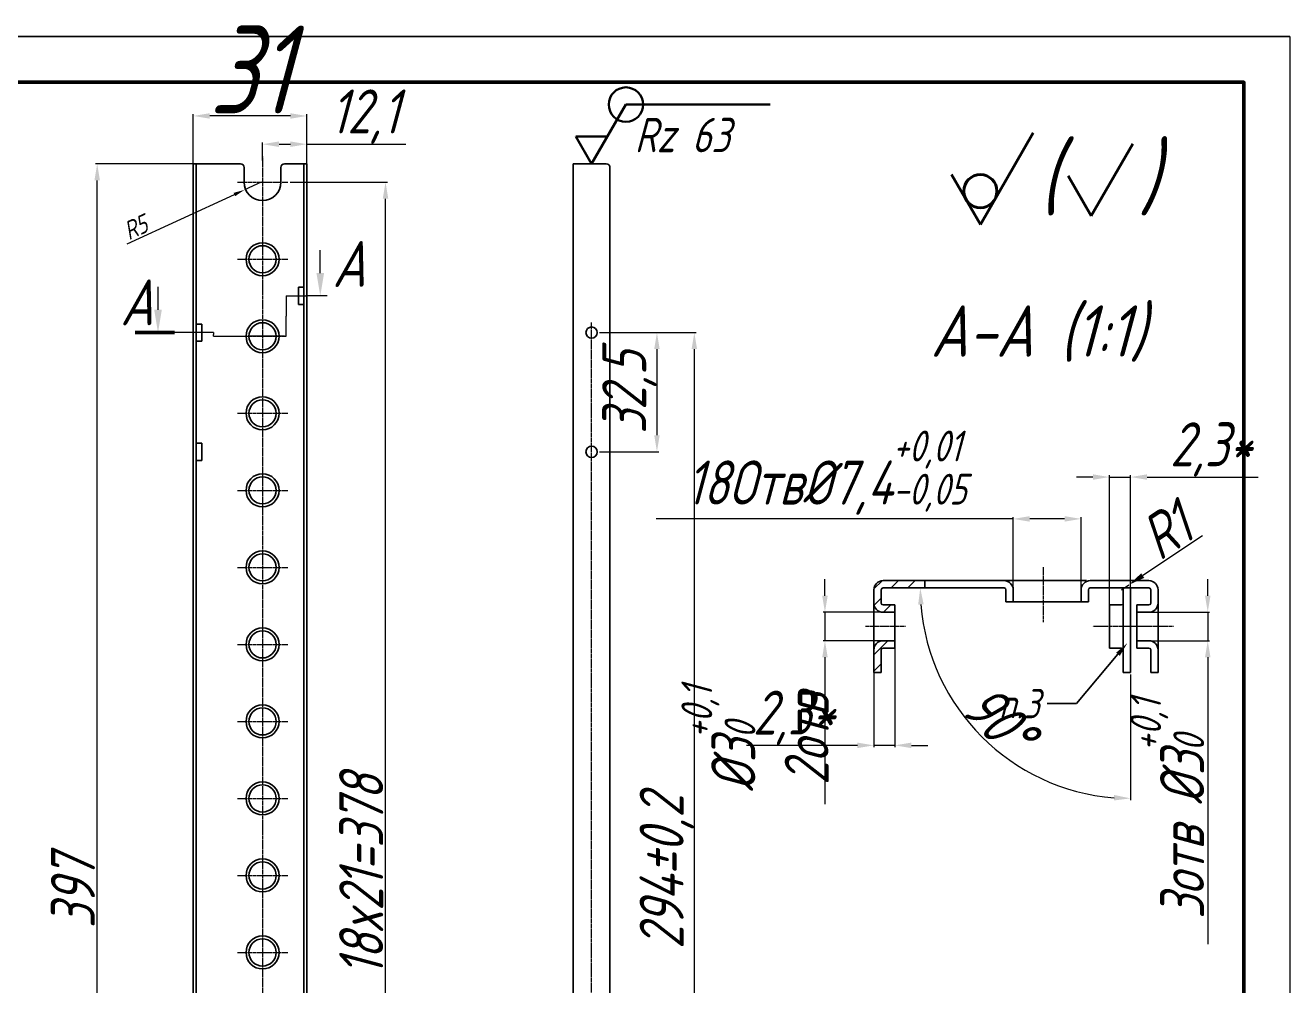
# Model space of a CAD drawing. Header units: millimetres. Extents: x 937859 to 970574, y 987894 to 996517.
# Drawn here: x 960325.4 to 960670.3, y 989553.7 to 989815.5 of the extents above; entities that cross this region are included whole.
import ezdxf
from ezdxf import colors
from ezdxf.entities.mleader import LeaderData, LeaderLine
from ezdxf.math import Vec2, Vec3

# ---------------------------------------------------------------- set-up
doc = ezdxf.new("R2010")
doc.units = ezdxf.units.MM
doc.header["$LTSCALE"] = 0.5
for name, pattern in [('CENTER', [0.6, 0.375, -0.075, 0.075, -0.075]), ('K5LT_BASIC', [0]), ('K5LT_THIN', [0])]:
    doc.linetypes.add(name, pattern=pattern)
doc.layers.add('MD_Annotation', color=7, linetype='Continuous', lineweight=20)
doc.layers.add('MD_Visible', color=7, linetype='Continuous', lineweight=25)
doc.layers.add('Системный слой (1)', color=255, linetype='Continuous')
doc.styles.add('A2', font='GOST_A.TTF', dxfattribs={"width": 0.955, "oblique": 15, "height": 12})
doc.styles.add('KTEXTSTYLE', font='GOST_A.TTF', dxfattribs={"width": 0.96, "oblique": 15, "height": 8})
doc.styles.get("Standard").update_dxf_attribs({"font": 'GOST_A.TTF', "oblique": 15})
doc.dimstyles.new('Annotative', dxfattribs={"dimscale": 0, "dimtxt": 5, "dimasz": 3, "dimexe": 0.1, "dimexo": 0.625, "dimtad": 1, "dimtxsty": 'Standard', "dimcen": 2.5, "dimclrd": 256, "dimclre": 256, "dimclrt": 256, "dimadec": 0, "dimazin": 0, "dimtfac": 1, "dimtmove": 0, "dimatfit": 3, "dimfxl": 1, "dimlwd": 5, "dimlwe": 5, "dimarcsym": 0})
doc.dimstyles.new('ISO-25', dxfattribs={"dimtxt": 12, "dimasz": 4.5, "dimexe": 0.5, "dimexo": 0.625, "dimtad": 1, "dimtxsty": 'A2', "dimcen": 2.5, "dimadec": 0, "dimazin": 0, "dimtfac": 1, "dimtmove": 0, "dimatfit": 3, "dimfxl": 1, "dimlwd": 9, "dimlwe": 9, "dimarcsym": 0})

# ---------------------------------------------------------------- blocks, each defined once
blk = doc.blocks.new('*D200')
at = {"color": 0, "lineweight": 9, "ltscale": 20, "transparency": 16777216}
for p, q in [((960490.1, 989731.73), (960508.43, 989731.73)), ((960507.93, 989442.23), (960507.93, 989727.23)), ((960481.98, 989437.73), (960508.43, 989437.73))]:
    blk.add_line(p, q, dxfattribs=at)
at = {"color": 0, "ltscale": 20, "transparency": 16777216}
for points in [[(960507.18, 989727.23), (960508.68, 989727.23), (960507.93, 989731.73)], [(960507.18, 989442.23), (960508.68, 989442.23), (960507.93, 989437.73)]]:
    blk.add_solid(points, dxfattribs=at)
at = {"layer": 'Defpoints', "color": 0, "ltscale": 20, "transparency": 16777216}
for p in [(960489.48, 989731.73), (960507.93, 989731.73), (960481.35, 989437.73)]:
    blk.add_point(p, dxfattribs=at)
at = {"color": 0, "lineweight": 5, "ltscale": 20, "transparency": 16777216, "insert": (960500.4, 989584.73), "char_height": 12, "attachment_point": 5, "rotation": 90, "style": 'A2'}
blk.add_mtext('294%%P0,2', dxfattribs=at)
blk = doc.blocks.new('*D181')
at = {"color": 0, "lineweight": 9, "ltscale": 20, "transparency": 16777216}
for p, q in [((960397.64, 989772.73), (960424.2, 989772.73)), ((960423.7, 989399.23), (960423.7, 989768.23)), ((960393.25, 989394.73), (960424.2, 989394.73))]:
    blk.add_line(p, q, dxfattribs=at)
at = {"color": 0, "ltscale": 20, "transparency": 16777216}
for points in [[(960422.95, 989768.23), (960424.45, 989768.23), (960423.7, 989772.73)], [(960422.95, 989399.23), (960424.45, 989399.23), (960423.7, 989394.73)]]:
    blk.add_solid(points, dxfattribs=at)
at = {"layer": 'Defpoints', "color": 0, "ltscale": 20, "transparency": 16777216}
for p in [(960397.02, 989772.73), (960423.7, 989772.73), (960392.62, 989394.73)]:
    blk.add_point(p, dxfattribs=at)
at = {"color": 0, "lineweight": 5, "ltscale": 20, "transparency": 16777216, "insert": (960417.07, 989583.73), "char_height": 12, "attachment_point": 5, "rotation": 90, "style": 'A2'}
blk.add_mtext('18x21=378', dxfattribs=at)
blk = doc.blocks.new('*D211')
at = {"lineweight": 5, "ltscale": 20, "transparency": 16777216}
for p, q in [((960389.75, 989772.73), (960385.21, 989770.64)), ((960353.19, 989755.91), (960382.48, 989769.38))]:
    blk.add_line(p, q, dxfattribs=at)
at = {"ltscale": 20, "transparency": 16777216}
blk.add_solid([(960382.27, 989769.84), (960382.69, 989768.93), (960385.21, 989770.64)], dxfattribs=at)
at = {"layer": 'Defpoints', "color": 0, "ltscale": 20, "transparency": 16777216}
for p in [(960389.75, 989772.73), (960385.21, 989770.64)]:
    blk.add_point(p, dxfattribs=at)
at = {"lineweight": 5, "ltscale": 20, "transparency": 16777216, "insert": (960355.5, 989760.41), "char_height": 5, "attachment_point": 5, "rotation": 24.7105}
blk.add_mtext('R5', dxfattribs=at)
blk = doc.blocks.new('*D212')
at = {"color": 0, "lineweight": 9, "ltscale": 20, "transparency": 16777216}
for p, q in [((960647.97, 989659.98), (960647.97, 989664.48)), ((960630.91, 989655.48), (960648.47, 989655.48)), ((960647.97, 989655.48), (960647.97, 989647.73)), ((960630.91, 989647.73), (960648.47, 989647.73)), ((960647.97, 989643.23), (960647.97, 989564.97))]:
    blk.add_line(p, q, dxfattribs=at)
at = {"color": 0, "ltscale": 20, "transparency": 16777216}
for points in [[(960647.22, 989659.98), (960648.72, 989659.98), (960647.97, 989655.48)], [(960647.22, 989643.23), (960648.72, 989643.23), (960647.97, 989647.73)]]:
    blk.add_solid(points, dxfattribs=at)
at = {"layer": 'Defpoints', "color": 0, "ltscale": 20, "transparency": 16777216}
for p in [(960630.29, 989655.48), (960630.29, 989647.73), (960647.97, 989647.73)]:
    blk.add_point(p, dxfattribs=at)
at = {"color": 0, "lineweight": 5, "ltscale": 20, "transparency": 16777216, "insert": (960636.91, 989601.85), "char_height": 12, "attachment_point": 5, "rotation": 90, "style": 'A2'}
blk.add_mtext('3отв %%C3{\\H0.7x;\\S+0,1^ 0;}', dxfattribs=at)
blk = doc.blocks.new('*D213')
at = {"color": 0, "lineweight": 9, "ltscale": 20, "transparency": 16777216}
for p, q in [((960543.56, 989659.98), (960543.56, 989664.48)), ((960560.41, 989655.48), (960543.06, 989655.48)), ((960543.56, 989655.48), (960543.56, 989647.73)), ((960560.41, 989647.73), (960543.06, 989647.73)), ((960543.56, 989643.23), (960543.56, 989603.2))]:
    blk.add_line(p, q, dxfattribs=at)
at = {"color": 0, "ltscale": 20, "transparency": 16777216}
for points in [[(960542.81, 989659.98), (960544.31, 989659.98), (960543.56, 989655.48)], [(960542.81, 989643.23), (960544.31, 989643.23), (960543.56, 989647.73)]]:
    blk.add_solid(points, dxfattribs=at)
at = {"layer": 'Defpoints', "color": 0, "ltscale": 20, "transparency": 16777216}
for p in [(960561.04, 989655.48), (960543.56, 989647.73), (960561.04, 989647.73)]:
    blk.add_point(p, dxfattribs=at)
at = {"color": 0, "lineweight": 5, "ltscale": 20, "transparency": 16777216, "insert": (960524.49, 989620.96), "char_height": 12, "attachment_point": 5, "rotation": 90, "style": 'A2'}
blk.add_mtext('%%C3{\\H0.7x;\\S+0,1^ 0;}\\P2отв', dxfattribs=at)
blk = doc.blocks.new('*D214')
at = {"color": 0, "lineweight": 9, "ltscale": 20, "transparency": 16777216}
for p, q in [((960374.08, 989777.73), (960344.55, 989777.73)), ((960345.05, 989385.23), (960345.05, 989773.23)), ((960374.08, 989380.73), (960344.55, 989380.73))]:
    blk.add_line(p, q, dxfattribs=at)
at = {"color": 0, "ltscale": 20, "transparency": 16777216}
for points in [[(960344.3, 989773.23), (960345.8, 989773.23), (960345.05, 989777.73)], [(960344.3, 989385.23), (960345.8, 989385.23), (960345.05, 989380.73)]]:
    blk.add_solid(points, dxfattribs=at)
at = {"layer": 'Defpoints', "color": 0, "ltscale": 20, "transparency": 16777216}
for p in [(960345.05, 989777.73), (960374.71, 989777.73), (960374.71, 989380.73)]:
    blk.add_point(p, dxfattribs=at)
at = {"color": 0, "lineweight": 5, "ltscale": 20, "transparency": 16777216, "insert": (960338.42, 989579.23), "char_height": 12, "attachment_point": 5, "rotation": 90, "style": 'A2'}
blk.add_mtext('397', dxfattribs=at)
blk = doc.blocks.new('*D184')
at = {"color": 0, "lineweight": 9, "ltscale": 20, "transparency": 16777216}
for p, q in [((960594.91, 989680.94), (960497.49, 989680.94)), ((960594.91, 989660.6), (960594.91, 989681.44)), ((960608.91, 989680.94), (960599.41, 989680.94)), ((960613.41, 989660.6), (960613.41, 989681.44))]:
    blk.add_line(p, q, dxfattribs=at)
at = {"color": 0, "ltscale": 20, "transparency": 16777216}
for points in [[(960599.41, 989681.69), (960599.41, 989680.19), (960594.91, 989680.94)], [(960608.91, 989681.69), (960608.91, 989680.19), (960613.41, 989680.94)]]:
    blk.add_solid(points, dxfattribs=at)
at = {"layer": 'Defpoints', "color": 0, "ltscale": 20, "transparency": 16777216}
for p in [(960613.41, 989680.94), (960594.91, 989659.98), (960613.41, 989659.98)]:
    blk.add_point(p, dxfattribs=at)
at = {"color": 0, "lineweight": 5, "ltscale": 20, "transparency": 16777216, "insert": (960543.95, 989693.53), "char_height": 12, "attachment_point": 5, "style": 'A2'}
blk.add_mtext('18Отв%%C7,4{\\H0.7x;\\S+0,01^ -0,05;}', dxfattribs=at)
blk = doc.blocks.new('*D178')
at = {"color": 0, "lineweight": 9, "ltscale": 20, "transparency": 16777216}
for p, q in [((960646.55, 989676.37), (960630.24, 989665.49)), ((960624.41, 989661.6), (960626.49, 989662.99))]:
    blk.add_line(p, q, dxfattribs=at)
at = {"color": 0, "ltscale": 20, "transparency": 16777216}
blk.add_solid([(960629.82, 989666.11), (960630.65, 989664.86), (960626.49, 989662.99)], dxfattribs=at)
at = {"layer": 'Defpoints', "color": 0, "ltscale": 20, "transparency": 16777216}
for p in [(960624.41, 989661.6), (960626.49, 989662.99)]:
    blk.add_point(p, dxfattribs=at)
at = {"color": 0, "lineweight": 5, "ltscale": 20, "transparency": 16777216, "insert": (960636.59, 989677.69), "char_height": 12, "attachment_point": 5, "rotation": 33.702, "style": 'A2'}
blk.add_mtext('R1', dxfattribs=at)
blk = doc.blocks.new('*D185')
at = {"color": 0, "lineweight": 9, "ltscale": 20, "transparency": 16777216}
for p, q in [((960556.91, 989647.98), (960556.91, 989618.7)), ((960562.66, 989647.1), (960562.66, 989618.7)), ((960552.41, 989619.2), (960522.12, 989619.2)), ((960562.66, 989619.2), (960556.91, 989619.2)), ((960567.16, 989619.2), (960571.66, 989619.2))]:
    blk.add_line(p, q, dxfattribs=at)
at = {"color": 0, "ltscale": 20, "transparency": 16777216}
for points in [[(960552.41, 989619.95), (960552.41, 989618.45), (960556.91, 989619.2)], [(960567.16, 989619.95), (960567.16, 989618.45), (960562.66, 989619.2)]]:
    blk.add_solid(points, dxfattribs=at)
at = {"layer": 'Defpoints', "color": 0, "ltscale": 20, "transparency": 16777216}
for p in [(960556.91, 989648.61), (960562.66, 989647.73), (960556.91, 989619.2)]:
    blk.add_point(p, dxfattribs=at)
at = {"color": 0, "lineweight": 5, "ltscale": 20, "transparency": 16777216, "insert": (960535.02, 989626.73), "char_height": 12, "attachment_point": 5, "style": 'A2'}
blk.add_mtext('2,3*', dxfattribs=at)
blk = doc.blocks.new('*D186')
at = {"color": 0, "lineweight": 9, "ltscale": 20, "transparency": 16777216}
for p, q in [((960621.16, 989652.23), (960621.16, 989692.85)), ((960626.91, 989650.16), (960626.91, 989692.85)), ((960616.66, 989692.35), (960612.16, 989692.35)), ((960621.16, 989692.35), (960626.91, 989692.35)), ((960631.41, 989692.35), (960661.7, 989692.35))]:
    blk.add_line(p, q, dxfattribs=at)
at = {"color": 0, "ltscale": 20, "transparency": 16777216}
for points in [[(960616.66, 989693.1), (960616.66, 989691.6), (960621.16, 989692.35)], [(960631.41, 989693.1), (960631.41, 989691.6), (960626.91, 989692.35)]]:
    blk.add_solid(points, dxfattribs=at)
at = {"layer": 'Defpoints', "color": 0, "ltscale": 20, "transparency": 16777216}
for p in [(960626.91, 989692.35), (960621.16, 989651.6), (960626.91, 989649.54)]:
    blk.add_point(p, dxfattribs=at)
at = {"color": 0, "lineweight": 5, "ltscale": 20, "transparency": 16777216, "insert": (960648.81, 989699.88), "char_height": 12, "attachment_point": 5, "style": 'A2'}
blk.add_mtext('2,3*', dxfattribs=at)
blk = doc.blocks.new('*D187')
at = {"color": 0, "lineweight": 9, "ltscale": 20, "transparency": 16777216}
for p, q in [((960390.15, 989778.68), (960390.15, 989783.6)), ((960394.65, 989783.1), (960397.75, 989783.1)), ((960402.25, 989773.35), (960402.25, 989783.6)), ((960402.25, 989783.1), (960429.23, 989783.1))]:
    blk.add_line(p, q, dxfattribs=at)
at = {"color": 0, "ltscale": 20, "transparency": 16777216}
for points in [[(960394.65, 989783.85), (960394.65, 989782.35), (960390.15, 989783.1)], [(960397.75, 989783.85), (960397.75, 989782.35), (960402.25, 989783.1)]]:
    blk.add_solid(points, dxfattribs=at)
at = {"layer": 'Defpoints', "color": 0, "ltscale": 20, "transparency": 16777216}
for p in [(960402.25, 989783.1), (960390.15, 989778.06), (960402.25, 989772.73)]:
    blk.add_point(p, dxfattribs=at)
at = {"color": 0, "lineweight": 5, "ltscale": 20, "transparency": 16777216, "insert": (960417.99, 989790.63), "char_height": 12, "attachment_point": 5, "style": 'A2'}
blk.add_mtext('12,1', dxfattribs=at)
blk = doc.blocks.new('*D197')
at = {"color": 0, "lineweight": 9, "ltscale": 20, "transparency": 16777216}
for p, q in [((960570.2, 989662.1), (960569.05, 989662.1)), ((960626.91, 989638.48), (960626.91, 989604.25))]:
    blk.add_line(p, q, dxfattribs=at)
blk.add_arc((960626.91, 989662.1), 57.36, 184.4964, 265.5036, dxfattribs=at)
at = {"color": 0, "ltscale": 20, "transparency": 16777216}
for points in [[(960568.98, 989657.58), (960570.48, 989657.64), (960569.55, 989662.1)], [(960622.44, 989605.67), (960622.39, 989604.17), (960626.91, 989604.75)]]:
    blk.add_solid(points, dxfattribs=at)
at = {"layer": 'Defpoints', "color": 0, "ltscale": 20, "transparency": 16777216}
for p in [(960570.82, 989662.1), (960592.41, 989662.1), (960626.91, 989645.23), (960626.91, 989639.1), (960577.24, 989633.42)]:
    blk.add_point(p, dxfattribs=at)
at = {"color": 0, "lineweight": 5, "ltscale": 20, "transparency": 16777216, "insert": (960591.04, 989626.23), "char_height": 12, "attachment_point": 5, "rotation": 315, "style": 'A2'}
blk.add_mtext('90°', dxfattribs=at)
blk = doc.blocks.new('*D198')
at = {"color": 0, "lineweight": 9, "ltscale": 20, "transparency": 16777216}
for p, q in [((960482.09, 989731.73), (960498.23, 989731.73)), ((960497.73, 989727.23), (960497.73, 989703.73)), ((960482.09, 989699.23), (960498.23, 989699.23))]:
    blk.add_line(p, q, dxfattribs=at)
at = {"color": 0, "ltscale": 20, "transparency": 16777216}
for points in [[(960496.98, 989727.23), (960498.48, 989727.23), (960497.73, 989731.73)], [(960496.98, 989703.73), (960498.48, 989703.73), (960497.73, 989699.23)]]:
    blk.add_solid(points, dxfattribs=at)
at = {"layer": 'Defpoints', "color": 0, "ltscale": 20, "transparency": 16777216}
for p in [(960481.46, 989731.73), (960481.46, 989699.23), (960497.73, 989699.23)]:
    blk.add_point(p, dxfattribs=at)
at = {"color": 0, "lineweight": 5, "ltscale": 20, "transparency": 16777216, "insert": (960490.2, 989715.48), "char_height": 12, "attachment_point": 5, "rotation": 90, "style": 'A2'}
blk.add_mtext('32,5', dxfattribs=at)
blk = doc.blocks.new('*D216')
at = {"color": 0, "lineweight": 9, "transparency": 16777216}
for p, q in [((960371.25, 989777.35), (960371.25, 989791.3)), ((960397.75, 989790.8), (960375.75, 989790.8)), ((960402.25, 989777.35), (960402.25, 989791.3))]:
    blk.add_line(p, q, dxfattribs=at)
at = {"color": 0, "transparency": 16777216}
for points in [[(960375.75, 989791.55), (960375.75, 989790.05), (960371.25, 989790.8)], [(960397.75, 989791.55), (960397.75, 989790.05), (960402.25, 989790.8)]]:
    blk.add_solid(points, dxfattribs=at)
at = {"layer": 'Defpoints', "color": 0, "transparency": 16777216}
for p in [(960371.25, 989790.8), (960371.25, 989776.73), (960402.25, 989776.73)]:
    blk.add_point(p, dxfattribs=at)
at = {"color": 0, "transparency": 16777216, "insert": (960386.75, 989803.44), "char_height": 12, "attachment_point": 5, "style": 'A2'}
blk.add_mtext('{\\H2x;31}', dxfattribs=at)

msp = doc.modelspace()

# ---------------------------------------------------------------- hatches: boundary and pattern name
at = {"ltscale": 20}
h = msp.add_hatch(dxfattribs=at)
h.set_pattern_fill('ANSI31', color=256)
h.set_pattern_definition([(45, (959088.7603, 989190.5062), (-2.245064, 2.245064), [])])
h.paths.add_polyline_path([(960570.82, 989664.103), (960559.412, 989664.103, 0.4142136), (960556.912, 989661.603), (960556.912, 989657.978, 0.4142136), (960559.412, 989655.478), (960562.662, 989655.478), (960562.662, 989657.478), (960559.412, 989657.478, -0.4142136), (960558.912, 989657.978), (960558.912, 989661.603, -0.4142136), (960559.412, 989662.103), (960570.82, 989662.103)])
h.paths.add_polyline_path([(960562.662, 989647.728), (960559.412, 989647.728, 0.4142136), (960556.912, 989645.228), (960556.912, 989639.103), (960558.912, 989639.103), (960558.912, 989645.228, -0.4142136), (960559.412, 989645.728), (960562.662, 989645.728)])

# ---------------------------------------------------------------- linework, layer by layer
at = {"lineweight": 5}
msp.add_line((960670.328, 989812.5), (960145.328, 989812.5), dxfattribs=at)
at = {"color": 0, "linetype": 'K5LT_BASIC', "lineweight": 40}
for p, q in [((960585.946, 989761.224), (960600.367, 989786.201)), ((960616.143, 989763.601), (960627.511, 989783.201)), ((960578.094, 989774.824), (960585.946, 989761.224)), ((960609.941, 989774.481), (960616.143, 989763.601))]:
    msp.add_line(p, q, dxfattribs=at)
at = {"linetype": 'CENTER', "lineweight": 5}
for p, q in [((960390.147, 989779.712), (960390.147, 989376.161)), ((960383.277, 989772.728), (960397.018, 989772.728)), ((960383.277, 989751.728), (960397.018, 989751.728)), ((960479.914, 989433.015), (960479.914, 989734.493)), ((960383.277, 989730.728), (960396.618, 989730.728)), ((960483.848, 989731.728), (960490.528, 989731.728)), ((960383.277, 989709.728), (960397.018, 989709.728)), ((960383.277, 989688.728), (960397.018, 989688.728)), ((960383.277, 989667.728), (960397.018, 989667.728)), ((960603.162, 989652.793), (960603.162, 989667.86)), ((960565.497, 989651.603), (960554.611, 989651.603)), ((960631.09, 989651.603), (960616.603, 989651.603)), ((960638.59, 989651.603), (960624.103, 989651.603)), ((960383.277, 989646.728), (960397.018, 989646.728)), ((960383.277, 989625.728), (960397.018, 989625.728)), ((960383.277, 989604.728), (960397.018, 989604.728)), ((960383.277, 989583.728), (960397.018, 989583.728)), ((960383.277, 989562.728), (960397.018, 989562.728))]:
    msp.add_line(p, q, dxfattribs=at)
at = {"lineweight": 5}
msp.add_lwpolyline([(960145.328, 989812.5), (960670.328, 989812.5), (960670.328, 989070), (960145.328, 989070)], close=True, dxfattribs=at)
at = {"lineweight": 50}
msp.add_lwpolyline([(960195.328, 989800), (960657.828, 989800), (960657.828, 989082.5), (960195.328, 989082.5)], close=True, dxfattribs=at)
at = {"color": 0, "linetype": 'K5LT_BASIC', "lineweight": 40}
msp.add_arc((960585.946, 989770.29), 4.533, 0, 359.99999, dxfattribs=at)
at = {"layer": 'MD_Annotation'}
for p, q in [((960405.898, 989747.978), (960405.898, 989754.228)), ((960361.636, 989737.978), (960361.636, 989744.228))]:
    msp.add_line(p, q, dxfattribs=at)
at = {"layer": 'MD_Annotation', "linetype": 'Continuous', "lineweight": 15}
for p, q in [((960396.618, 989741.728), (960401.963, 989741.728)), ((960396.618, 989741.728), (960396.618, 989736.228)), ((960407.78, 989741.728), (960401.963, 989741.728)), ((960396.618, 989730.728), (960396.618, 989736.228)), ((960376.811, 989731.728), (960366.098, 989731.728)), ((960376.811, 989731.728), (960376.811, 989731.228)), ((960376.811, 989730.728), (960376.811, 989731.228)), ((960376.811, 989730.728), (960386.479, 989730.728)), ((960396.147, 989730.728), (960386.479, 989730.728))]:
    msp.add_line(p, q, dxfattribs=at)
at = {"layer": 'MD_Annotation', "linetype": 'Continuous', "lineweight": 50}
msp.add_line((960355.386, 989731.728), (960366.098, 989731.728), dxfattribs=at)
at = {"layer": 'MD_Annotation'}
for points in [[(960406.94, 989747.978), (960405.898, 989741.728), (960404.857, 989747.978)], [(960362.678, 989737.978), (960361.636, 989731.728), (960360.594, 989737.978)]]:
    msp.add_solid(points, dxfattribs=at)
at = {"layer": 'MD_Visible', "extrusion": (0, 1, 0)}
for p, q in [((960372.047, 989777.728), (960371.247, 989777.728)), ((960371.247, 989776.728), (960371.247, 989777.728)), ((960371.247, 989776.728), (960371.247, 989380.728)), ((960372.047, 989777.728), (960372.047, 989776.728)), ((960372.047, 989777.728), (960372.247, 989777.728)), ((960372.047, 989776.728), (960372.047, 989380.728)), ((960372.247, 989777.728), (960384.147, 989777.728)), ((960385.147, 989772.728), (960385.147, 989776.728)), ((960395.147, 989776.728), (960395.147, 989772.728)), ((960396.147, 989777.728), (960401.247, 989777.728)), ((960401.247, 989777.728), (960401.447, 989777.728)), ((960402.247, 989777.728), (960401.447, 989777.728)), ((960401.447, 989776.728), (960401.447, 989777.728)), ((960401.447, 989776.728), (960401.447, 989446.728)), ((960402.247, 989777.728), (960402.247, 989776.728)), ((960402.247, 989776.728), (960402.247, 989446.728)), ((960474.914, 989777.728), (960474.914, 989380.728)), ((960474.914, 989777.728), (960475.914, 989777.728)), ((960483.914, 989777.728), (960475.914, 989777.728)), ((960484.914, 989776.728), (960484.914, 989381.728)), ((960399.947, 989744.078), (960401.247, 989744.078)), ((960399.947, 989744.078), (960399.947, 989739.378)), ((960399.947, 989739.378), (960401.247, 989739.378)), ((960373.547, 989734.078), (960372.247, 989734.078)), ((960373.547, 989734.078), (960373.547, 989729.378)), ((960373.547, 989729.378), (960372.247, 989729.378)), ((960373.547, 989701.578), (960372.247, 989701.578)), ((960373.547, 989701.578), (960373.547, 989696.878)), ((960373.547, 989696.878), (960372.247, 989696.878))]:
    msp.add_line(p, q, dxfattribs=at)
at = {"layer": 'MD_Visible'}
for p, q in [((960556.912, 989661.603), (960556.912, 989657.978)), ((960558.912, 989657.978), (960558.912, 989661.603)), ((960570.82, 989664.103), (960559.412, 989664.103)), ((960559.412, 989662.103), (960570.82, 989662.103)), ((960591.412, 989664.103), (960570.82, 989664.103)), ((960570.82, 989662.103), (960570.82, 989664.103)), ((960570.82, 989662.103), (960592.412, 989662.103)), ((960591.412, 989664.103), (960614.912, 989664.103)), ((960592.912, 989661.603), (960592.912, 989658.353)), ((960594.912, 989658.353), (960594.912, 989661.603)), ((960613.412, 989661.603), (960613.412, 989658.353)), ((960615.412, 989658.353), (960615.412, 989661.603)), ((960620.16, 989664.103), (960615.912, 989664.103)), ((960615.912, 989662.103), (960620.16, 989662.103)), ((960624.412, 989664.103), (960619.16, 989664.103)), ((960619.16, 989662.103), (960624.412, 989662.103)), ((960631.912, 989664.103), (960624.412, 989664.103)), ((960624.412, 989662.103), (960631.912, 989662.103)), ((960624.912, 989661.603), (960624.912, 989657.978)), ((960626.912, 989657.978), (960626.912, 989661.603)), ((960632.412, 989661.603), (960632.412, 989657.978)), ((960634.412, 989657.978), (960634.412, 989661.603)), ((960592.912, 989658.353), (960594.912, 989658.353)), ((960594.912, 989658.353), (960613.412, 989658.353)), ((960613.412, 989658.353), (960615.412, 989658.353)), ((960556.912, 989645.228), (960556.912, 989657.978)), ((960562.662, 989657.478), (960559.412, 989657.478)), ((960559.412, 989655.478), (960562.662, 989655.478)), ((960562.662, 989655.478), (960562.662, 989657.478)), ((960562.662, 989655.478), (960562.662, 989647.728)), ((960621.162, 989657.478), (960621.162, 989655.478)), ((960624.412, 989657.478), (960621.162, 989657.478)), ((960621.162, 989655.478), (960621.162, 989647.728)), ((960624.912, 989657.978), (960624.912, 989639.103)), ((960626.912, 989657.978), (960626.912, 989645.228)), ((960628.662, 989657.478), (960628.662, 989655.478)), ((960631.912, 989657.478), (960628.662, 989657.478)), ((960628.662, 989655.478), (960631.912, 989655.478)), ((960628.662, 989655.478), (960628.662, 989647.728)), ((960634.412, 989657.978), (960634.412, 989645.228)), ((960556.912, 989645.228), (960556.912, 989639.103)), ((960558.912, 989639.103), (960558.912, 989645.228)), ((960562.662, 989647.728), (960559.412, 989647.728)), ((960559.412, 989645.728), (960562.662, 989645.728)), ((960562.662, 989645.728), (960562.662, 989647.728)), ((960621.162, 989647.728), (960621.162, 989645.728)), ((960621.162, 989645.728), (960624.412, 989645.728)), ((960626.912, 989639.103), (960626.912, 989645.228)), ((960628.662, 989647.728), (960628.662, 989645.728)), ((960631.912, 989647.728), (960628.662, 989647.728)), ((960628.662, 989645.728), (960631.912, 989645.728)), ((960632.412, 989645.228), (960632.412, 989639.103)), ((960634.412, 989639.103), (960634.412, 989645.228)), ((960556.912, 989639.103), (960558.912, 989639.103)), ((960624.912, 989639.103), (960626.912, 989639.103)), ((960632.412, 989639.103), (960634.412, 989639.103))]:
    msp.add_line(p, q, dxfattribs=at)
for centre, radius in [((960390.147, 989751.728), 4.5), ((960390.147, 989751.728), 3.7), ((960390.147, 989730.728), 4.5), ((960390.147, 989730.728), 3.7), ((960479.914, 989731.728), 1.55), ((960390.147, 989709.728), 4.5), ((960390.147, 989709.728), 3.7), ((960479.914, 989699.228), 1.55), ((960390.147, 989688.728), 4.5), ((960390.147, 989688.728), 3.7), ((960390.147, 989667.728), 4.5), ((960390.147, 989667.728), 3.7), ((960390.147, 989646.728), 4.5), ((960390.147, 989646.728), 3.7), ((960390.147, 989625.728), 4.5), ((960390.147, 989625.728), 3.7), ((960390.147, 989604.728), 4.5), ((960390.147, 989604.728), 3.7), ((960390.147, 989583.728), 4.5), ((960390.147, 989583.728), 3.7), ((960390.147, 989562.728), 4.5), ((960390.147, 989562.728), 3.7)]:
    msp.add_circle(centre, radius, dxfattribs=at)
at = {"layer": 'MD_Visible', "extrusion": (1.22465e-16, 0, -1)}
for centre, radius, start, end in [((-960384.147, 989776.728), 1, 90, 180), ((-960396.147, 989776.728), 1, 0, 90), ((-960390.147, 989772.728), 5, 180, 0), ((-960401.247, 989744.278), 0.2, 180, 270), ((-960401.247, 989739.178), 0.2, 90, 180), ((-960372.247, 989734.278), 0.2, 270, 0), ((-960372.247, 989729.178), 0.2, 0, 90), ((-960372.247, 989701.778), 0.2, 270, 0), ((-960372.247, 989696.678), 0.2, 0, 90)]:
    msp.add_arc(centre, radius, start, end, dxfattribs=at)
at = {"layer": 'MD_Visible', "extrusion": (2.24271e-16, 8.18205e-42, -1)}
msp.add_arc((-960483.914, 989776.728), 1, 90, 180, dxfattribs=at)
at = {"layer": 'MD_Visible'}
for centre, start, end in [((960559.412, 989661.603), 90, 180), ((960592.412, 989661.603), 0, 90), ((960615.912, 989661.603), 90, 180), ((960624.412, 989661.603), 0, 11.53696), ((960631.912, 989661.603), 0, 90), ((960559.412, 989657.978), 180, 270), ((960631.912, 989657.978), 270, 0), ((960559.412, 989645.228), 90, 180), ((960631.912, 989645.228), 0, 90)]:
    msp.add_arc(centre, 2.5, start, end, dxfattribs=at)
at = {"layer": 'MD_Visible', "extrusion": (0, 0, -1)}
for centre, start, end in [((-960559.412, 989661.603), 0, 90), ((-960592.412, 989661.603), 90, 180), ((-960615.912, 989661.603), 0, 90), ((-960624.412, 989661.603), 90, 180), ((-960631.912, 989661.603), 90, 180), ((-960559.412, 989657.978), 270, 0), ((-960624.412, 989657.978), 180, 270), ((-960631.912, 989657.978), 180, 270), ((-960559.412, 989645.228), 0, 90), ((-960624.412, 989645.228), 90, 180), ((-960631.912, 989645.228), 90, 180)]:
    msp.add_arc(centre, 0.5, start, end, dxfattribs=at)
at = {"layer": 'Системный слой (1)', "color": 0, "linetype": 'K5LT_THIN', "lineweight": 30}
for p, q in [((960479.914, 989777.728), (960489.262, 989793.92)), ((960489.262, 989793.92), (960528.635, 989793.92)), ((960475.584, 989785.228), (960479.914, 989777.728)), ((960475.584, 989785.228), (960484.244, 989785.228))]:
    msp.add_line(p, q, dxfattribs=at)
msp.add_circle((960489.262, 989793.92), 4.688, dxfattribs=at)

# ---------------------------------------------------------------- texts
at = {"color": 0, "char_height": 18, "attachment_point": 1, "style": 'KTEXTSTYLE'}
for s, insert in [('{\\Q15;\\W0.965;(}', (960602.017, 989783.428)), ('{\\Q15;\\W0.965;)}', (960629.266, 989783.428))]:
    msp.add_mtext(s, dxfattribs=dict(at, insert=insert))
at = {"layer": 'MD_Annotation', "char_height": 12.5, "attachment_point": 5}
for insert in [(960413.735, 989750.444), (960355.867, 989739.974)]:
    msp.add_mtext('A', dxfattribs=dict(at, insert=insert))
at = {"layer": 'MD_Annotation', "insert": (960601.661, 989723.777), "char_height": 14, "width": 101.8983, "attachment_point": 8}
msp.add_mtext('A-A (1:1)', dxfattribs=at)
at = {"layer": 'Системный слой (1)', "color": 0, "insert": (960491.636, 989790.282), "char_height": 9.375, "attachment_point": 1, "style": 'KTEXTSTYLE'}
msp.add_mtext('{\\Q15;\\W0.965;Rz 63}', dxfattribs=at)

# ---------------------------------------------------------------- dimensions: what is measured, and where the dimension line sits
dim = msp.add_linear_dim(base=(960371.247, 989790.804), p1=(960402.247, 989776.728), p2=(960371.247, 989776.728), text='{\\H2x;<>}', dimstyle='ISO-25')
dim.commit()
dim.dimension.update_dxf_attribs({"geometry": '*D216', "text_midpoint": (960386.747, 989803.437)})
at = {"lineweight": 5, "ltscale": 20}
dim = msp.add_linear_dim(base=(960402.247, 989783.1), p1=(960390.147, 989778.056), p2=(960402.247, 989772.728), dimstyle='ISO-25', override={"dimtxt": 5}, dxfattribs=at)
dim.commit()
dim.dimension.update_dxf_attribs({"geometry": '*D187', "text_midpoint": (960417.988, 989790.63)})
for base, p1, p2, picture, middle in [((960345.047, 989777.728), (960374.71, 989380.728), (960374.71, 989777.728), '*D214', (960338.418, 989579.228)), ((960497.726, 989699.228), (960481.464, 989731.728), (960481.464, 989699.228), '*D198', (960490.196, 989715.478))]:
    dim = msp.add_linear_dim(base=base, p1=p1, p2=p2, angle=90, dimstyle='ISO-25', override={"dimtxt": 5}, dxfattribs=at)
    dim.commit()
    dim.dimension.update_dxf_attribs({"geometry": picture, "text_midpoint": middle})
dim = msp.add_radius_dim(center=(960389.747, 989772.728), mpoint=(960385.205, 989770.638), dimstyle='Annotative', override={"dimtxt": 5}, dxfattribs=at)
dim.commit()
dim.dimension.update_dxf_attribs({"geometry": '*D211', "text_midpoint": (960356.806, 989757.569), "dimtype": 164})
for base, p1, p2, text, picture, middle in [((960423.701, 989772.728), (960392.625, 989394.728), (960397.018, 989772.728), '18x21=<>', '*D181', (960417.072, 989583.728)), ((960507.933, 989731.728), (960481.354, 989437.728), (960489.478, 989731.728), '<>%%P0,2', '*D200', (960500.403, 989584.728)), ((960543.559, 989647.728), (960561.037, 989655.478), (960561.037, 989647.728), '%%C3{\\H0.7x;\\S+0,1^ 0;}\\P2отв', '*D213', (960524.493, 989620.965))]:
    dim = msp.add_linear_dim(base=base, p1=p1, p2=p2, angle=90, text=text, dimstyle='ISO-25', override={"dimtxt": 5}, dxfattribs=at)
    dim.commit()
    dim.dimension.update_dxf_attribs({"geometry": picture, "text_midpoint": middle})
for base, p1, p2, text, picture, middle in [((960626.912, 989692.347), (960621.162, 989651.603), (960626.912, 989649.538), '2,3*', '*D186', (960648.807, 989692.347)), ((960613.412, 989680.935), (960594.912, 989659.978), (960613.412, 989659.978), '18Отв%%C7,4{\\H0.7x;\\S+0,01^ -0,05;}', '*D184', (960543.953, 989680.935))]:
    dim = msp.add_linear_dim(base=base, p1=p1, p2=p2, text=text, dimstyle='ISO-25', override={"dimtxt": 5}, dxfattribs=at)
    dim.commit()
    dim.dimension.update_dxf_attribs({"geometry": picture, "text_midpoint": middle, "dimtype": 160})
dim = msp.add_radius_dim(center=(960624.412, 989661.603), mpoint=(960626.491, 989662.99), text='R1', dimstyle='ISO-25', override={"dimtxt": 5}, dxfattribs=at)
dim.commit()
dim.dimension.update_dxf_attribs({"geometry": '*D178', "text_midpoint": (960640.267, 989672.178)})
dim = msp.add_angular_dim_2l(base=(960577.239, 989633.425), line1=((960570.82, 989662.103), (960592.412, 989662.103)), line2=((960626.912, 989639.103), (960626.912, 989645.228)), dimstyle='ISO-25', override={"dimtxt": 5}, dxfattribs=at)
dim.commit()
dim.dimension.update_dxf_attribs({"geometry": '*D197', "text_midpoint": (960591.042, 989626.233)})
dim = msp.add_linear_dim(base=(960647.974, 989647.728), p1=(960630.287, 989655.478), p2=(960630.287, 989647.728), angle=90, text='3отв %%C3{\\H0.7x;\\S+0,1^ 0;}', dimstyle='ISO-25', override={"dimtxt": 5}, dxfattribs=at)
dim.commit()
dim.dimension.update_dxf_attribs({"geometry": '*D212', "text_midpoint": (960647.974, 989601.851), "dimtype": 160})
dim = msp.add_linear_dim(base=(960556.912, 989619.205), p1=(960562.662, 989647.728), p2=(960556.912, 989648.61), text='2,3*', dimstyle='ISO-25', override={"dimtxt": 5}, dxfattribs=at)
dim.commit()
dim.dimension.update_dxf_attribs({"geometry": '*D185', "text_midpoint": (960535.016, 989626.735)})

# ---------------------------------------------------------------- leaders
ml = msp.add_multileader_mtext('Standard', dxfattribs=at)
ml.set_content('n.3', color=256)
ml.set_leader_properties()
ml.build(insert=Vec2(0, 0))
ml.multileader.update_dxf_attribs({"text_left_attachment_type": 6})
ctx = ml.context
ctx.base_point, ctx.char_height, ctx.plane_origin = Vec3(960588.562, 989624.974), 8, Vec3(960626.062, 989647.106)
ctx.left_attachment, ctx.text_align_type = 6, 2
notes = []
notes.append((ctx, [(0, (1, 1, 0), (960612.142, 989630.574), (-1, 0), 8, [(0, [(960626.062, 989647.106)], 0, [])])]))
ctx.mtext.insert, ctx.mtext.alignment, ctx.mtext.flow_direction = Vec3(960602.142, 989634.574), 3, 5
for ctx, leaders in notes:
    for number, flags, end, landing, length, lines in leaders:
        leader = LeaderData()
        leader.index, (leader.has_last_leader_line, leader.has_dogleg_vector, leader.attachment_direction) = number, flags
        leader.last_leader_point, leader.dogleg_vector, leader.dogleg_length = Vec3(end), Vec3(landing), length
        for number, points, colour, breaks in lines:
            line = LeaderLine()
            line.index, line.vertices, line.color, line.breaks = number, Vec3.list(points), colors.encode_raw_color(colour), breaks
            leader.lines.append(line)
        ctx.leaders.append(leader)

doc.saveas('drawing.dxf')
